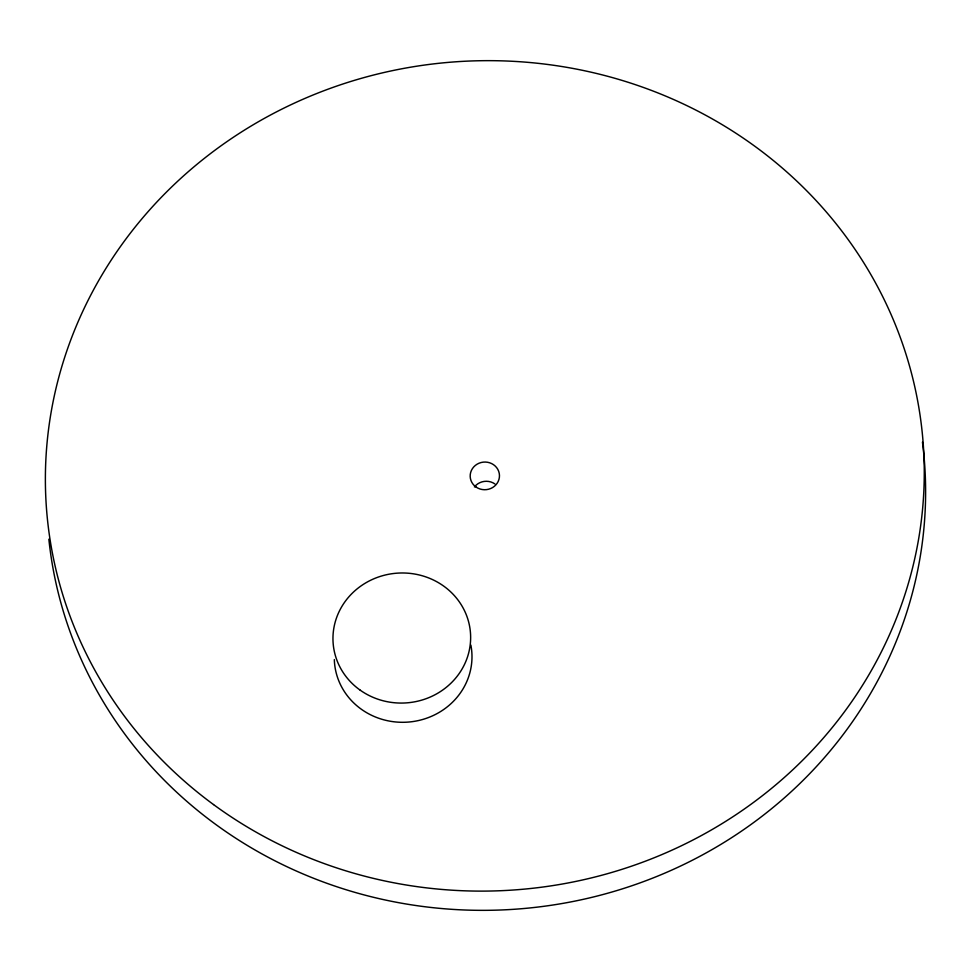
<?xml version="1.0" encoding="UTF-8"?>
<svg xmlns="http://www.w3.org/2000/svg" width="971" height="971" viewBox="0 0 971 971"><rect width="100%" height="100%" fill="white"/><g stroke="black" fill="none" stroke-linecap="round" stroke-linejoin="round"><path stroke-width="1.46" d="M922.45 442.108A439.56 415.103 -4 0 1 534.074 907.497A439.56 415.103 -4 0 1 48.853 539.208M470.874 645.072A68.868 65.033 -4 0 1 410.308 721.89A68.868 65.033 -4 0 1 334.327 659.6M474.418 486.944A14.65 13.837 -4 0 1 494.907 483.934M213.547 804.583A439.56 415.103 -4 0 0 919.865 531.271A439.56 415.103 -4 0 0 321.073 91.808A439.56 415.103 -4 0 0 213.547 804.583M476.093 487.066A14.65 13.837 -4 0 0 499.373 477.368A14.65 13.837 -4 0 0 479.006 463.228A14.65 13.837 -4 0 0 476.093 487.066M360.229 690.187A68.868 65.033 -4 0 0 470.11 645.606A68.868 65.033 -4 0 0 375.073 578.279A68.868 65.033 -4 0 0 360.229 690.187"/></g></svg>
